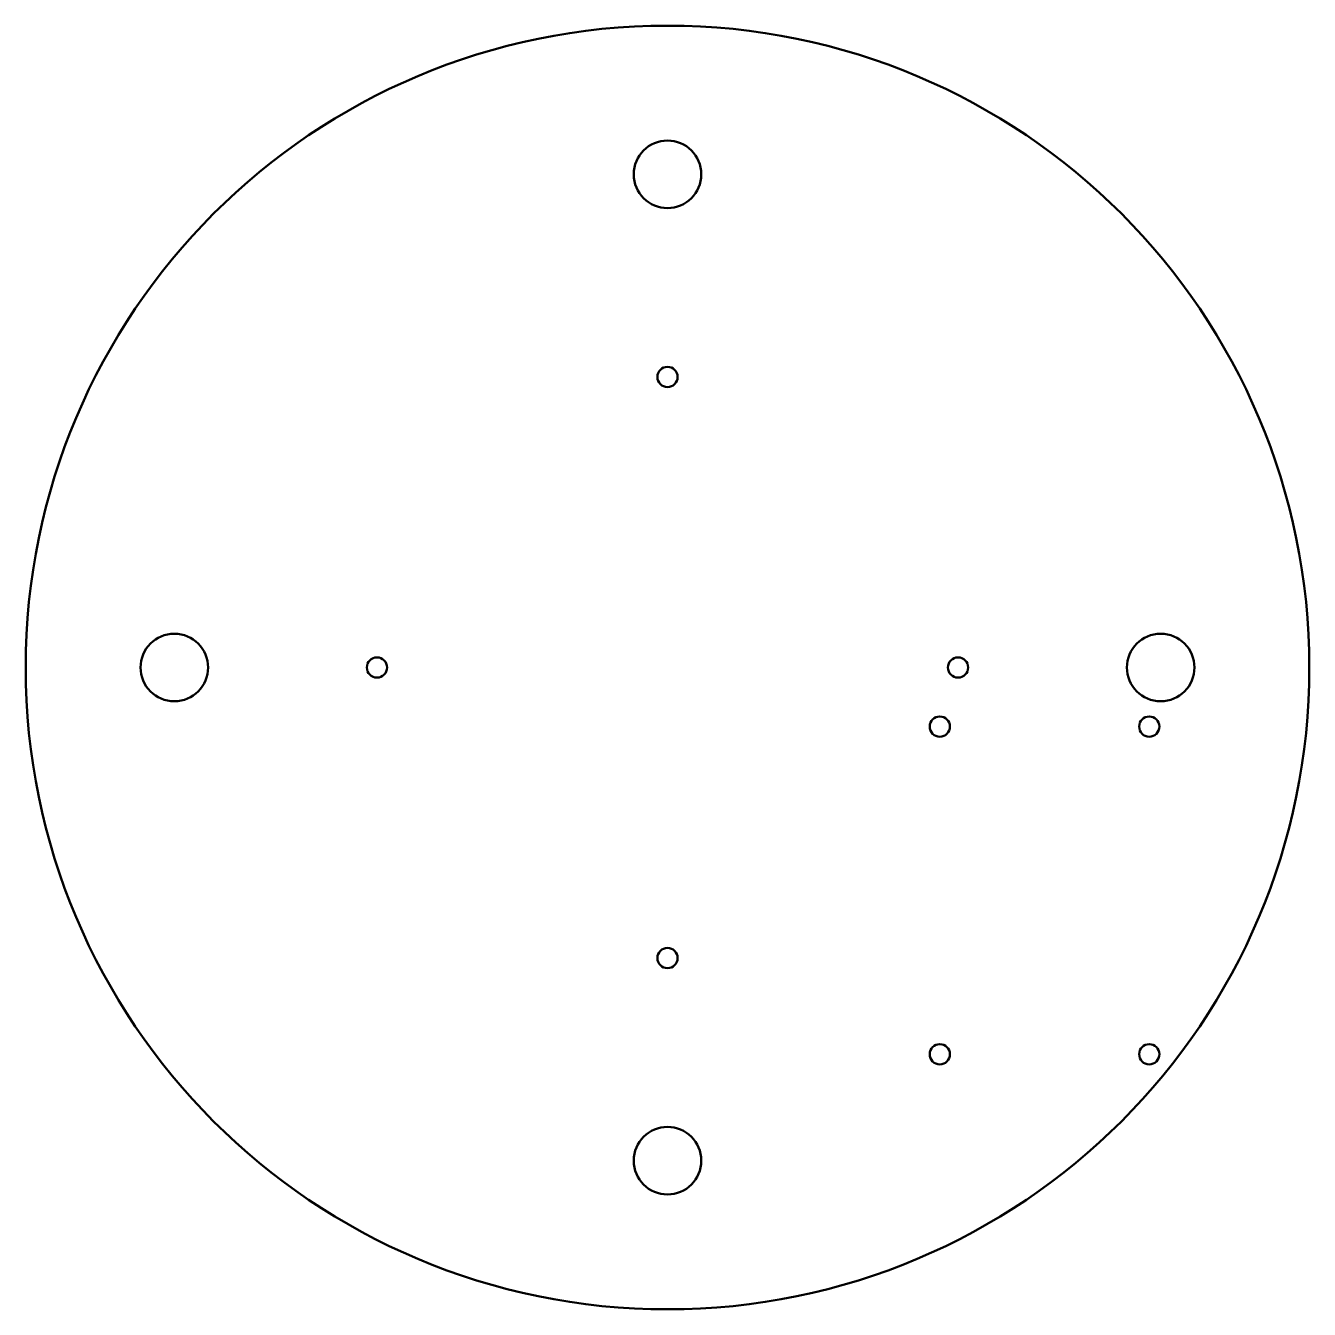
# Model space of a CAD drawing. Header units: millimetres. Extents: x 126 to 316, y 53 to 243.
import ezdxf

# ---------------------------------------------------------------- set-up
doc = ezdxf.new("R2010")
doc.units = ezdxf.units.MM
doc.header["$LTSCALE"] = 0.75
doc.layers.add('Visible', color=7, linetype='Continuous', lineweight=50)

msp = doc.modelspace()

# ---------------------------------------------------------------- linework, layer by layer
at = {"layer": 'Visible'}
msp.add_circle((221.045243, 148.354744), 95, dxfattribs=at)
at = {"layer": 'Visible', "extrusion": (0, 0, -1)}
for centre, radius in [((-221.045243, 221.354742), 5), ((-221.045243, 191.354743), 1.5), ((-148.045244, 148.354744), 5), ((-294.045241, 148.354744), 5), ((-178.045244, 148.354744), 1.5), ((-264.045242, 148.354744), 1.5), ((-261.353187, 139.606821), 1.5), ((-292.353188, 139.606821), 1.5), ((-221.045243, 105.354745), 1.5), ((-261.353187, 91.10682), 1.5), ((-292.353188, 91.10682), 1.5), ((-221.045243, 75.354745), 5)]:
    msp.add_circle(centre, radius, dxfattribs=at)

doc.saveas('drawing.dxf')
